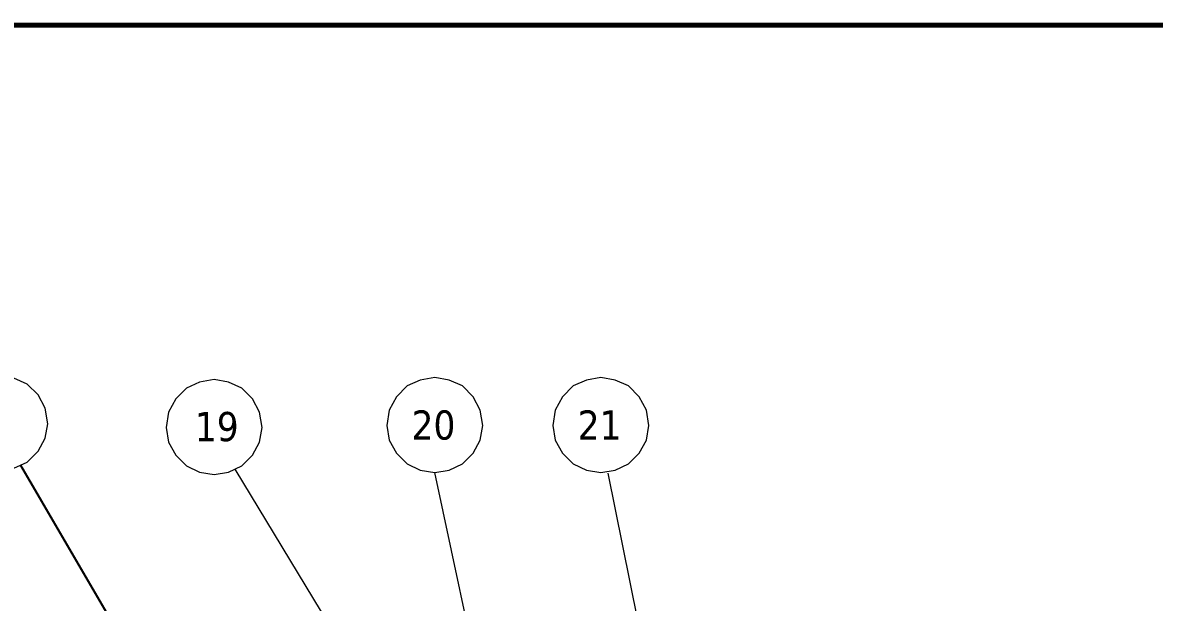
# Model space of a CAD drawing. Header units: millimetres. Extents: x 124493 to 133608, y -169944 to -164394.
# Drawn here: x 128346 to 129803, y -165323 to -164577 of the extents above; entities that cross this region are included whole.
import ezdxf

# ---------------------------------------------------------------- set-up
doc = ezdxf.new("R2010")
doc.units = ezdxf.units.MM
doc.header["$LTSCALE"] = 13
doc.layers.add('1', color=4, linetype='Continuous')
doc.layers.add('标注、文本', color=3, linetype='Continuous', lineweight=25)
doc.layers.add('铁心', color=3, linetype='Continuous', lineweight=0)
doc.styles.add('Tahoma$001', font='tahoma.ttf', dxfattribs={"height": 2.159784})

msp = doc.modelspace()

# ---------------------------------------------------------------- linework, layer by layer
at = {"layer": '1', "const_width": 6.54}
msp.add_lwpolyline([(124978.4, -169738.19), (132154.4, -169738.19), (132154.4, -164580.44), (124978.4, -164580.44), (124978.4, -169738.19)], dxfattribs=at)
at = {"layer": '标注、文本'}
msp.add_line((128343.7, -165146.38), (128802.83, -165935.36), dxfattribs=at)
at = {"layer": '铁心'}
for points in [[(128378.48, -165093.07), (128375.17, -165073.19), (128366.14, -165056.02), (128352.28, -165042.17), (128335.11, -165034.64), (128316.74, -165031.33), (128298.07, -165034.64), (128281.2, -165042.17), (128267.35, -165056.02), (128258.01, -165073.19), (128255, -165093.07), (128258.01, -165111.74), (128267.35, -165128.61), (128281.2, -165142.47), (128298.07, -165150.3), (128316.74, -165153.31), (128335.11, -165150.3), (128352.28, -165142.47), (128366.14, -165128.61), (128375.17, -165111.74)], [(128654.44, -165098.12), (128651.13, -165078.24), (128642.09, -165061.07), (128628.24, -165047.22), (128611.07, -165039.69), (128592.7, -165036.37), (128574.03, -165039.69), (128557.16, -165047.22), (128543.3, -165061.07), (128533.97, -165078.24), (128530.96, -165098.12), (128533.97, -165116.79), (128543.3, -165133.66), (128557.16, -165147.51), (128574.03, -165155.34), (128592.7, -165158.35), (128611.07, -165155.34), (128628.24, -165147.51), (128642.09, -165133.66), (128651.13, -165116.79)], [(128938.4, -165095.46), (128935.09, -165075.58), (128926.05, -165058.42), (128912.2, -165044.56), (128895.03, -165037.03), (128876.66, -165033.72), (128857.98, -165037.03), (128841.12, -165044.56), (128827.26, -165058.42), (128817.92, -165075.58), (128814.91, -165095.46), (128817.92, -165114.14), (128827.26, -165131), (128841.12, -165144.86), (128857.98, -165152.69), (128876.66, -165155.7), (128895.03, -165152.69), (128912.2, -165144.86), (128926.05, -165131), (128935.09, -165114.14)], [(129152.15, -165095.46), (129148.84, -165075.58), (129139.8, -165058.42), (129125.95, -165044.56), (129108.78, -165037.03), (129090.41, -165033.72), (129071.73, -165037.03), (129054.87, -165044.56), (129041.01, -165058.42), (129031.68, -165075.58), (129028.66, -165095.46), (129031.68, -165114.14), (129041.01, -165131), (129054.87, -165144.86), (129071.73, -165152.69), (129090.41, -165155.7), (129108.78, -165152.69), (129125.95, -165144.86), (129139.8, -165131), (129148.84, -165114.14)]]:
    msp.add_lwpolyline(points, close=True, dxfattribs=at)
for points in [[(128871.68, -165567.54), (128619.66, -165151.43), (128619.66, -165151.43)], [(128942.27, -165462.74), (128876.66, -165155.7), (128876.66, -165155.7)], [(129156.58, -165439.5), (129099.93, -165156.72), (129099.93, -165156.72)]]:
    msp.add_lwpolyline(points, dxfattribs=at)

# ---------------------------------------------------------------- texts
at = {"layer": '铁心', "style": 'Tahoma$001'}
for s, p in [('19', (128567.88, -165115.59)), ('20', (128846.68, -165113.56)), ('21', (129060.44, -165113.56))]:
    msp.add_text(s, height=37.589, dxfattribs=at).set_placement(p)

doc.saveas('drawing.dxf')
